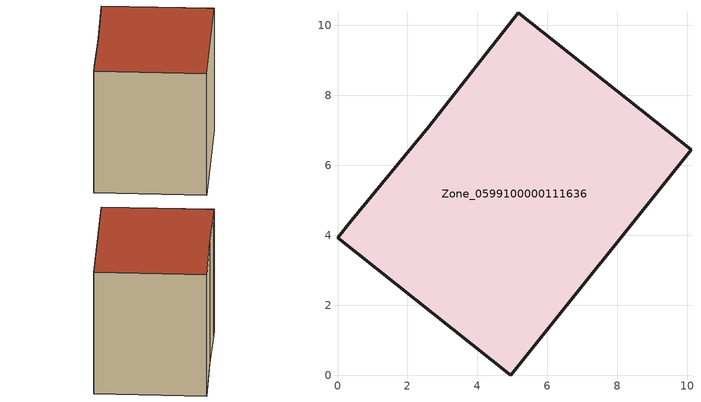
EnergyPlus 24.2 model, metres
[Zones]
Zone_0599100000111636
 floor ground (C_G): 0,3.93 0.39,4.42 2.61,7.1 5.17,10.36 10.11,6.44 4.95,0 z0.49
 wall outside (C_F): 10.11,6.44 5.17,10.36 2.61,7.1 0.39,4.42 0,3.93 4.95,0 10.11,6.44 z0.49:8.05
 roof outside (C_R): 0.39,4.42 0,3.93 4.95,0 10.11,6.44 5.17,10.36 2.61,7.1 z8.05
[BUILDING]
Pand.0599100000111636: North Axis=0; Terrain=City; Loads Convergence Tolerance Value=0.04; Temperature Convergence Tolerance Value=0.4; Solar Distribution=FullExterior; Maximum Number of Warmup Days=25; Minimum Number of Warmup Days=1
[Site:Location]
Rotterdam.The.Hague.AP_ZH_NLD Design_Conditions: Latitude=51.96; Longitude=4.45; Time Zone=1; Elevation=-4.5
[SITE:GROUNDTEMPERATURE:BUILDINGSURFACE]
18, 18, 18, 18, 18, 18, 18, 18, 18, 18, 18, 18
[MATERIAL] Thermal Absorptance=0.9; Solar Absorptance=0.7; Visible Absorptance=0.7
Name | Roughness | Thickness | Conductivity | Density | Specific Heat
G.TC.1965-1974 | MediumSmooth | 0.15 | 0.882353 | 540 | 1210
F.TC.1965-1974 | Rough | 0.3 | 0.697674 | 1920 | 840
R.TC.1965-1974 | MediumRough | 0.2 | 0.232558 | 1500 | 1000
[CONSTRUCTION]
C_G: G.TC.1965-1974
C_F: F.TC.1965-1974
C_R: R.TC.1965-1974
[ZONE]
Zone_0599100000111636: Type=1; Multiplier=1; Ceiling Height=Autocalculate; Volume=Autocalculate; Floor Area=autocalculate; Part of Total Floor Area=Yes
[ZONEINFILTRATION:DESIGNFLOWRATE]
Infil_Zone_0599100000111636: Zone or ZoneList or Space or SpaceList=Zone_0599100000111636; Schedule=AlwaysOn; Design Flow Rate Calculation Method=Flow/Area; Flow Rate per Floor Area=0.003; Constant Term Coefficient=1; Temperature Term Coefficient=0; Velocity Term Coefficient=0; Velocity Squared Term Coefficient=0
[HVACTEMPLATE:ZONE:IDEALLOADSAIRSYSTEM]
Zone_0599100000111636: Maximum Heating Supply Air Temperature=50; Minimum Cooling Supply Air Temperature=13; Maximum Heating Supply Air Humidity Ratio=0.0156; Minimum Cooling Supply Air Humidity Ratio=0.0077; Heating Limit=NoLimit; Cooling Limit=NoLimit; Dehumidification Control Type=ConstantSensibleHeatRatio; Cooling Sensible Heat Ratio=0.7; Dehumidification Setpoint=60; Humidification Control Type=None; Humidification Setpoint=30; Outdoor Air Method=None; Outdoor Air Flow Rate per Person=0.00944; Outdoor Air Flow Rate per Zone Floor Area=0; Outdoor Air Flow Rate per Zone=0; Demand Controlled Ventilation Type=None; Outdoor Air Economizer Type=NoEconomizer; Heat Recovery Type=None; Sensible Heat Recovery Effectiveness=0.7; Latent Heat Recovery Effectiveness=0.65
[ZONECONTROL:THERMOSTAT]
ThermostatControl_Zone_0599100000111636: Zone or ZoneList=Zone_0599100000111636; Control Type Schedule=DualSetpointControlType; Control 1=Thermostat_Zone_0599100000111636; Temperature Difference Between Cutout And Setpoint=0
[THERMOSTATSETPOINT:DUALSETPOINT]
Thermostat_Zone_0599100000111636: Heating Setpoint Temperature Schedule=HeatingSetpoint_Zone_0599100000111636; Cooling Setpoint Temperature Schedule=CoolingSetpoint_Zone_0599100000111636
[SCHEDULE:COMPACT]
HeatingSetpoint_Zone_0599100000111636: Through: 12/31, For: AllDays, Until: 24:00, 21
CoolingSetpoint_Zone_0599100000111636: Through: 12/31, For: AllDays, Until: 24:00, 24
DualSetpointControlType: Through: 12/31, For: AllDays, Until: 24:00, 4
AlwaysOn: Through: 12/31, For: AllDays, Until: 24:00, 1
